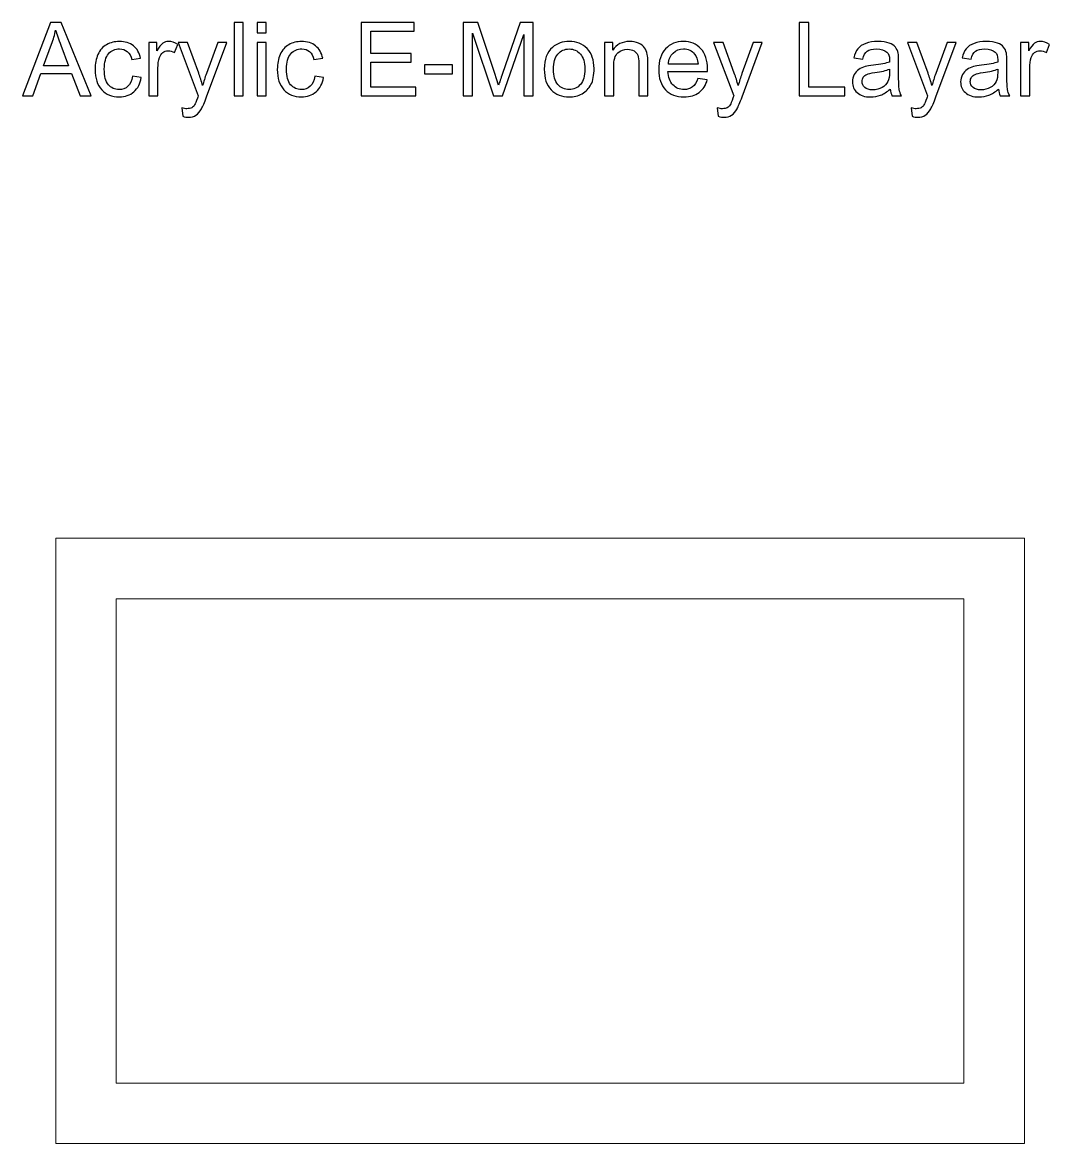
# Model space of a CAD drawing. Header units: centimetres. Extents: x -4.5 to 5, y -10.5 to 12.4.
# Drawn here: x -4.11 to 4.38, y 3.11 to 12.37 of the extents above; entities that cross this region are included whole.
import ezdxf

# ---------------------------------------------------------------- set-up
doc = ezdxf.new("R2010")
doc.units = ezdxf.units.CM
doc.header["$MEASUREMENT"] = 0
doc.layers.add('Layer 1', color=7, linetype='Continuous')

msp = doc.modelspace()

# ---------------------------------------------------------------- linework, layer by layer
at = {"layer": 'Layer 1', "lineweight": 20}
for points in [[(-3.832, 3.10678), (4.168, 3.10678), (4.168, 8.10678), (-3.832, 8.10678), (-3.832, 3.10678)], [(-3.33199, 3.60678), (3.66801, 3.60678), (3.66801, 7.60678), (-3.33199, 7.60678), (-3.33199, 3.60678)]]:
    msp.add_lwpolyline(points, close=True, dxfattribs=at)
at = {"layer": 'Layer 1'}
for points, knots in [([(-4.107, 11.76242), (-4.107, 11.76242), (-3.87445, 12.36864), (-3.87445, 12.36864), (-3.87445, 12.36864), (-3.78625, 12.36864), (-3.78625, 12.36864), (-3.78625, 12.36864), (-3.53945, 11.76242), (-3.53945, 11.76242), (-3.53945, 11.76242), (-3.63075, 11.76242), (-3.63075, 11.76242), (-3.63075, 11.76242), (-3.70088, 11.94615), (-3.70088, 11.94615), (-3.70088, 11.94615), (-3.95615, 11.94615), (-3.95615, 11.94615), (-3.95615, 11.94615), (-4.02191, 11.76242), (-4.02191, 11.76242), (-4.02191, 11.76242), (-4.107, 11.76242), (-4.107, 11.76242)], [0, 0, 0, 0, 0.125, 0.125, 0.125, 0.25, 0.25, 0.25, 0.375, 0.375, 0.375, 0.5, 0.5, 0.5, 0.625, 0.625, 0.625, 0.75, 0.75, 0.75, 0.875, 0.875, 0.875, 1, 1, 1, 1]), ([(-2.35819, 11.76242), (-2.35819, 11.76242), (-2.35819, 12.36864), (-2.35819, 12.36864), (-2.35819, 12.36864), (-2.28369, 12.36864), (-2.28369, 12.36864), (-2.28369, 12.36864), (-2.28369, 11.76242), (-2.28369, 11.76242), (-2.28369, 11.76242), (-2.35819, 11.76242), (-2.35819, 11.76242)], [0, 0, 0, 0, 0.25, 0.25, 0.25, 0.5, 0.5, 0.5, 0.75, 0.75, 0.75, 1, 1, 1, 1]), ([(-2.1684, 12.28397), (-2.1684, 12.28397), (-2.1684, 12.36864), (-2.1684, 12.36864), (-2.1684, 12.36864), (-2.09389, 12.36864), (-2.09389, 12.36864), (-2.09389, 12.36864), (-2.09389, 12.28397), (-2.09389, 12.28397), (-2.09389, 12.28397), (-2.1684, 12.28397), (-2.1684, 12.28397)], [0, 0, 0, 0, 0.25, 0.25, 0.25, 0.5, 0.5, 0.5, 0.75, 0.75, 0.75, 1, 1, 1, 1]), ([(-1.31072, 11.76242), (-1.31072, 11.76242), (-1.31072, 12.36864), (-1.31072, 12.36864), (-1.31072, 12.36864), (-0.87299, 12.36864), (-0.87299, 12.36864), (-0.87299, 12.36864), (-0.87299, 12.29752), (-0.87299, 12.29752), (-0.87299, 12.29752), (-1.23029, 12.29752), (-1.23029, 12.29752), (-1.23029, 12.29752), (-1.23029, 12.11125), (-1.23029, 12.11125), (-1.23029, 12.11125), (-0.89585, 12.11125), (-0.89585, 12.11125), (-0.89585, 12.11125), (-0.89585, 12.04013), (-0.89585, 12.04013), (-0.89585, 12.04013), (-1.23029, 12.04013), (-1.23029, 12.04013), (-1.23029, 12.04013), (-1.23029, 11.83354), (-1.23029, 11.83354), (-1.23029, 11.83354), (-0.8586, 11.83354), (-0.8586, 11.83354), (-0.8586, 11.83354), (-0.8586, 11.76242), (-0.8586, 11.76242), (-0.8586, 11.76242), (-1.31072, 11.76242), (-1.31072, 11.76242)], [0, 0, 0, 0, 0.0833333, 0.0833333, 0.0833333, 0.1666667, 0.1666667, 0.1666667, 0.25, 0.25, 0.25, 0.3333333, 0.3333333, 0.3333333, 0.4166667, 0.4166667, 0.4166667, 0.5, 0.5, 0.5, 0.5833333, 0.5833333, 0.5833333, 0.6666667, 0.6666667, 0.6666667, 0.75, 0.75, 0.75, 0.8333333, 0.8333333, 0.8333333, 0.9166667, 0.9166667, 0.9166667, 1, 1, 1, 1]), ([(-0.46744, 11.76242), (-0.46744, 11.76242), (-0.46744, 12.36864), (-0.46744, 12.36864), (-0.46744, 12.36864), (-0.34721, 12.36864), (-0.34721, 12.36864), (-0.34721, 12.36864), (-0.20384, 11.93952), (-0.20384, 11.93952), (-0.19058, 11.89958), (-0.18098, 11.86966), (-0.17492, 11.84977), (-0.168, 11.87178), (-0.15714, 11.90424), (-0.14246, 11.94699), (-0.14246, 11.94699), (0.00345, 12.36864), (0.00345, 12.36864), (0.00345, 12.36864), (0.11084, 12.36864), (0.11084, 12.36864), (0.11084, 12.36864), (0.11084, 11.76242), (0.11084, 11.76242), (0.11084, 11.76242), (0.03379, 11.76242), (0.03379, 11.76242), (0.03379, 11.76242), (0.03379, 12.26958), (0.03379, 12.26958), (0.03379, 12.26958), (-0.14317, 11.76242), (-0.14317, 11.76242), (-0.14317, 11.76242), (-0.21541, 11.76242), (-0.21541, 11.76242), (-0.21541, 11.76242), (-0.39039, 12.27889), (-0.39039, 12.27889), (-0.39039, 12.27889), (-0.39039, 11.76242), (-0.39039, 11.76242), (-0.39039, 11.76242), (-0.46744, 11.76242), (-0.46744, 11.76242)], [0, 0, 0, 0, 0.0666667, 0.0666667, 0.0666667, 0.1333333, 0.1333333, 0.1333333, 0.2, 0.2, 0.2, 0.2666667, 0.2666667, 0.2666667, 0.3333333, 0.3333333, 0.3333333, 0.4, 0.4, 0.4, 0.4666667, 0.4666667, 0.4666667, 0.5333333, 0.5333333, 0.5333333, 0.6, 0.6, 0.6, 0.6666667, 0.6666667, 0.6666667, 0.7333333, 0.7333333, 0.7333333, 0.8, 0.8, 0.8, 0.8666667, 0.8666667, 0.8666667, 0.9333333, 0.9333333, 0.9333333, 1, 1, 1, 1]), ([(2.30739, 11.76242), (2.30739, 11.76242), (2.30739, 12.36864), (2.30739, 12.36864), (2.30739, 12.36864), (2.38782, 12.36864), (2.38782, 12.36864), (2.38782, 12.36864), (2.38782, 11.83354), (2.38782, 11.83354), (2.38782, 11.83354), (2.68585, 11.83354), (2.68585, 11.83354), (2.68585, 11.83354), (2.68585, 11.76242), (2.68585, 11.76242), (2.68585, 11.76242), (2.30739, 11.76242), (2.30739, 11.76242)], [0, 0, 0, 0, 0.1666667, 0.1666667, 0.1666667, 0.3333333, 0.3333333, 0.3333333, 0.5, 0.5, 0.5, 0.6666667, 0.6666667, 0.6666667, 0.8333333, 0.8333333, 0.8333333, 1, 1, 1, 1]), ([(-3.93259, 12.01134), (-3.93259, 12.01134), (-3.726, 12.01134), (-3.726, 12.01134), (-3.726, 12.01134), (-3.78922, 12.1794), (-3.78922, 12.1794), (-3.80827, 12.23049), (-3.82266, 12.27268), (-3.83268, 12.30598), (-3.841, 12.26647), (-3.85215, 12.22767), (-3.86612, 12.18928), (-3.86612, 12.18928), (-3.93259, 12.01134), (-3.93259, 12.01134)], [0, 0, 0, 0, 0.2, 0.2, 0.2, 0.4, 0.4, 0.4, 0.6, 0.6, 0.6, 0.8, 0.8, 0.8, 1, 1, 1, 1]), ([(-3.1981, 11.92329), (-3.1981, 11.92329), (-3.12529, 11.91313), (-3.12529, 11.91313), (-3.13333, 11.86303), (-3.15365, 11.82394), (-3.18653, 11.79558), (-3.21941, 11.76722), (-3.25991, 11.75311), (-3.30774, 11.75311), (-3.36771, 11.75311), (-3.41598, 11.77272), (-3.45238, 11.81195), (-3.48893, 11.85118), (-3.50713, 11.90734), (-3.50713, 11.98044), (-3.50713, 12.02785), (-3.49923, 12.0692), (-3.48357, 12.10476), (-3.4679, 12.14018), (-3.44406, 12.16685), (-3.41188, 12.18448), (-3.37985, 12.20227), (-3.345, 12.21116), (-3.30718, 12.21116), (-3.25962, 12.21116), (-3.22054, 12.19916), (-3.19034, 12.17503), (-3.16, 12.1509), (-3.14053, 12.11661), (-3.13206, 12.0723), (-3.13206, 12.0723), (-3.20403, 12.06129), (-3.20403, 12.06129), (-3.21094, 12.09079), (-3.22308, 12.11294), (-3.24071, 12.1279), (-3.25821, 12.14272), (-3.27938, 12.15019), (-3.30421, 12.15019), (-3.34175, 12.15019), (-3.37223, 12.13679), (-3.3958, 12.10998), (-3.41922, 12.08303), (-3.43093, 12.04069), (-3.43093, 11.98255), (-3.43093, 11.92357), (-3.41964, 11.88081), (-3.39707, 11.85414), (-3.37435, 11.82747), (-3.34485, 11.81407), (-3.30859, 11.81407), (-3.27924, 11.81407), (-3.25483, 11.82296), (-3.23535, 11.84088), (-3.21574, 11.85866), (-3.20332, 11.88617), (-3.1981, 11.92329)], [0, 0, 0, 0, 0.0526316, 0.0526316, 0.0526316, 0.1052632, 0.1052632, 0.1052632, 0.1578947, 0.1578947, 0.1578947, 0.2105263, 0.2105263, 0.2105263, 0.2631579, 0.2631579, 0.2631579, 0.3157895, 0.3157895, 0.3157895, 0.3684211, 0.3684211, 0.3684211, 0.4210526, 0.4210526, 0.4210526, 0.4736842, 0.4736842, 0.4736842, 0.5263158, 0.5263158, 0.5263158, 0.5789474, 0.5789474, 0.5789474, 0.6315789, 0.6315789, 0.6315789, 0.6842105, 0.6842105, 0.6842105, 0.7368421, 0.7368421, 0.7368421, 0.7894737, 0.7894737, 0.7894737, 0.8421053, 0.8421053, 0.8421053, 0.8947368, 0.8947368, 0.8947368, 0.9473684, 0.9473684, 0.9473684, 1, 1, 1, 1]), ([(-3.06263, 11.76242), (-3.06263, 11.76242), (-3.06263, 12.20184), (-3.06263, 12.20184), (-3.06263, 12.20184), (-2.99574, 12.20184), (-2.99574, 12.20184), (-2.99574, 12.20184), (-2.99574, 12.13453), (-2.99574, 12.13453), (-2.97867, 12.16572), (-2.96286, 12.18632), (-2.94833, 12.1962), (-2.93379, 12.20622), (-2.91785, 12.21116), (-2.90049, 12.21116), (-2.87537, 12.21116), (-2.84983, 12.20325), (-2.82387, 12.18759), (-2.82387, 12.18759), (-2.85039, 12.11887), (-2.85039, 12.11887), (-2.86846, 12.12903), (-2.88652, 12.13411), (-2.90458, 12.13411), (-2.92081, 12.13411), (-2.93534, 12.12917), (-2.94818, 12.11943), (-2.96103, 12.1097), (-2.9702, 12.09615), (-2.9757, 12.07879), (-2.98403, 12.0524), (-2.98812, 12.02348), (-2.98812, 11.99201), (-2.98812, 11.99201), (-2.98812, 11.76242), (-2.98812, 11.76242), (-2.98812, 11.76242), (-3.06263, 11.76242), (-3.06263, 11.76242)], [0, 0, 0, 0, 0.0769231, 0.0769231, 0.0769231, 0.1538462, 0.1538462, 0.1538462, 0.2307692, 0.2307692, 0.2307692, 0.3076923, 0.3076923, 0.3076923, 0.3846154, 0.3846154, 0.3846154, 0.4615385, 0.4615385, 0.4615385, 0.5384615, 0.5384615, 0.5384615, 0.6153846, 0.6153846, 0.6153846, 0.6923077, 0.6923077, 0.6923077, 0.7692308, 0.7692308, 0.7692308, 0.8461538, 0.8461538, 0.8461538, 0.9230769, 0.9230769, 0.9230769, 1, 1, 1, 1]), ([(-2.78323, 11.59351), (-2.78323, 11.59351), (-2.79169, 11.66237), (-2.79169, 11.66237), (-2.77532, 11.658), (-2.76121, 11.65574), (-2.74908, 11.65574), (-2.73243, 11.65574), (-2.71916, 11.65856), (-2.70928, 11.66407), (-2.69927, 11.66957), (-2.69108, 11.67733), (-2.68473, 11.68721), (-2.68007, 11.69469), (-2.67245, 11.71317), (-2.66201, 11.74281), (-2.6606, 11.7469), (-2.65848, 11.75297), (-2.65538, 11.76101), (-2.65538, 11.76101), (-2.82217, 12.20184), (-2.82217, 12.20184), (-2.82217, 12.20184), (-2.74259, 12.20184), (-2.74259, 12.20184), (-2.74259, 12.20184), (-2.65086, 11.94812), (-2.65086, 11.94812), (-2.63887, 11.91609), (-2.62829, 11.88222), (-2.61883, 11.84666), (-2.61022, 11.88011), (-2.60006, 11.91313), (-2.58821, 11.94558), (-2.58821, 11.94558), (-2.49451, 12.20184), (-2.49451, 12.20184), (-2.49451, 12.20184), (-2.42015, 12.20184), (-2.42015, 12.20184), (-2.42015, 12.20184), (-2.58623, 11.7548), (-2.58623, 11.7548), (-2.60416, 11.70668), (-2.61813, 11.67366), (-2.62814, 11.65546), (-2.64141, 11.63105), (-2.65665, 11.61312), (-2.67372, 11.60169), (-2.69094, 11.59026), (-2.7114, 11.58462), (-2.73511, 11.58462), (-2.7495, 11.58462), (-2.76559, 11.58758), (-2.78323, 11.59351)], [0, 0, 0, 0, 0.0555556, 0.0555556, 0.0555556, 0.1111111, 0.1111111, 0.1111111, 0.1666667, 0.1666667, 0.1666667, 0.2222222, 0.2222222, 0.2222222, 0.2777778, 0.2777778, 0.2777778, 0.3333333, 0.3333333, 0.3333333, 0.3888889, 0.3888889, 0.3888889, 0.4444444, 0.4444444, 0.4444444, 0.5, 0.5, 0.5, 0.5555556, 0.5555556, 0.5555556, 0.6111111, 0.6111111, 0.6111111, 0.6666667, 0.6666667, 0.6666667, 0.7222222, 0.7222222, 0.7222222, 0.7777778, 0.7777778, 0.7777778, 0.8333333, 0.8333333, 0.8333333, 0.8888889, 0.8888889, 0.8888889, 0.9444444, 0.9444444, 0.9444444, 1, 1, 1, 1]), ([(-2.1684, 11.76242), (-2.1684, 11.76242), (-2.1684, 12.20184), (-2.1684, 12.20184), (-2.1684, 12.20184), (-2.09389, 12.20184), (-2.09389, 12.20184), (-2.09389, 12.20184), (-2.09389, 11.76242), (-2.09389, 11.76242), (-2.09389, 11.76242), (-2.1684, 11.76242), (-2.1684, 11.76242)], [0, 0, 0, 0, 0.25, 0.25, 0.25, 0.5, 0.5, 0.5, 0.75, 0.75, 0.75, 1, 1, 1, 1]), ([(-1.69328, 11.92329), (-1.69328, 11.92329), (-1.62047, 11.91313), (-1.62047, 11.91313), (-1.62851, 11.86303), (-1.64883, 11.82394), (-1.68171, 11.79558), (-1.71459, 11.76722), (-1.75509, 11.75311), (-1.80292, 11.75311), (-1.86289, 11.75311), (-1.91116, 11.77272), (-1.94756, 11.81195), (-1.98411, 11.85118), (-2.00231, 11.90734), (-2.00231, 11.98044), (-2.00231, 12.02785), (-1.99441, 12.0692), (-1.97875, 12.10476), (-1.96308, 12.14018), (-1.93924, 12.16685), (-1.90706, 12.18448), (-1.87503, 12.20227), (-1.84018, 12.21116), (-1.80236, 12.21116), (-1.7548, 12.21116), (-1.71572, 12.19916), (-1.68552, 12.17503), (-1.65518, 12.1509), (-1.63571, 12.11661), (-1.62724, 12.0723), (-1.62724, 12.0723), (-1.69921, 12.06129), (-1.69921, 12.06129), (-1.70612, 12.09079), (-1.71826, 12.11294), (-1.73589, 12.1279), (-1.75339, 12.14272), (-1.77456, 12.15019), (-1.79939, 12.15019), (-1.83693, 12.15019), (-1.86741, 12.13679), (-1.89098, 12.10998), (-1.9144, 12.08303), (-1.92611, 12.04069), (-1.92611, 11.98255), (-1.92611, 11.92357), (-1.91482, 11.88081), (-1.89225, 11.85414), (-1.86953, 11.82747), (-1.84003, 11.81407), (-1.80377, 11.81407), (-1.77442, 11.81407), (-1.75001, 11.82296), (-1.73053, 11.84088), (-1.71092, 11.85866), (-1.6985, 11.88617), (-1.69328, 11.92329)], [0, 0, 0, 0, 0.0526316, 0.0526316, 0.0526316, 0.1052632, 0.1052632, 0.1052632, 0.1578947, 0.1578947, 0.1578947, 0.2105263, 0.2105263, 0.2105263, 0.2631579, 0.2631579, 0.2631579, 0.3157895, 0.3157895, 0.3157895, 0.3684211, 0.3684211, 0.3684211, 0.4210526, 0.4210526, 0.4210526, 0.4736842, 0.4736842, 0.4736842, 0.5263158, 0.5263158, 0.5263158, 0.5789474, 0.5789474, 0.5789474, 0.6315789, 0.6315789, 0.6315789, 0.6842105, 0.6842105, 0.6842105, 0.7368421, 0.7368421, 0.7368421, 0.7894737, 0.7894737, 0.7894737, 0.8421053, 0.8421053, 0.8421053, 0.8947368, 0.8947368, 0.8947368, 0.9473684, 0.9473684, 0.9473684, 1, 1, 1, 1]), ([(0.20228, 11.98213), (0.20228, 12.06327), (0.22486, 12.12338), (0.27015, 12.16247), (0.30783, 12.19493), (0.35398, 12.21116), (0.4083, 12.21116), (0.46856, 12.21116), (0.51795, 12.1914), (0.55633, 12.15189), (0.59457, 12.11252), (0.61376, 12.05791), (0.61376, 11.98834), (0.61376, 11.9319), (0.6053, 11.88759), (0.58836, 11.85527), (0.57143, 11.82296), (0.54673, 11.79784), (0.51428, 11.77992), (0.48196, 11.762), (0.44654, 11.75311), (0.4083, 11.75311), (0.34678, 11.75311), (0.29711, 11.77272), (0.25915, 11.81209), (0.22119, 11.85146), (0.20228, 11.90819), (0.20228, 11.98213)], [0, 0, 0, 0, 0.1111111, 0.1111111, 0.1111111, 0.2222222, 0.2222222, 0.2222222, 0.3333333, 0.3333333, 0.3333333, 0.4444444, 0.4444444, 0.4444444, 0.5555556, 0.5555556, 0.5555556, 0.6666667, 0.6666667, 0.6666667, 0.7777778, 0.7777778, 0.7777778, 0.8888889, 0.8888889, 0.8888889, 1, 1, 1, 1]), ([(0.27848, 11.98199), (0.27848, 11.92583), (0.29076, 11.88378), (0.31531, 11.85598), (0.34001, 11.82804), (0.37091, 11.81407), (0.4083, 11.81407), (0.44527, 11.81407), (0.47604, 11.82804), (0.50073, 11.85612), (0.52528, 11.8842), (0.53756, 11.92696), (0.53756, 11.98439), (0.53756, 12.03858), (0.52514, 12.07964), (0.50045, 12.10744), (0.47575, 12.13538), (0.44499, 12.14935), (0.4083, 12.14935), (0.37091, 12.14935), (0.34001, 12.13552), (0.31531, 12.10772), (0.29076, 12.07992), (0.27848, 12.03801), (0.27848, 11.98199)], [0, 0, 0, 0, 0.125, 0.125, 0.125, 0.25, 0.25, 0.25, 0.375, 0.375, 0.375, 0.5, 0.5, 0.5, 0.625, 0.625, 0.625, 0.75, 0.75, 0.75, 0.875, 0.875, 0.875, 1, 1, 1, 1]), ([(0.70111, 11.76242), (0.70111, 11.76242), (0.70111, 12.20184), (0.70111, 12.20184), (0.70111, 12.20184), (0.768, 12.20184), (0.768, 12.20184), (0.768, 12.20184), (0.768, 12.13947), (0.768, 12.13947), (0.80017, 12.18731), (0.84674, 12.21116), (0.90756, 12.21116), (0.93409, 12.21116), (0.95836, 12.20636), (0.98051, 12.1969), (1.00267, 12.18745), (1.01932, 12.17489), (1.03032, 12.15951), (1.04133, 12.14413), (1.04909, 12.12578), (1.05347, 12.10462), (1.05615, 12.09079), (1.05756, 12.06666), (1.05756, 12.03223), (1.05756, 12.03223), (1.05756, 11.76242), (1.05756, 11.76242), (1.05756, 11.76242), (0.98305, 11.76242), (0.98305, 11.76242), (0.98305, 11.76242), (0.98305, 12.0294), (0.98305, 12.0294), (0.98305, 12.05974), (0.98023, 12.08246), (0.97444, 12.09742), (0.96866, 12.11238), (0.95836, 12.12437), (0.94368, 12.1334), (0.92901, 12.14229), (0.91165, 12.14681), (0.89189, 12.14681), (0.86028, 12.14681), (0.83305, 12.13679), (0.81005, 12.11661), (0.78705, 12.09657), (0.77562, 12.05833), (0.77562, 12.00217), (0.77562, 12.00217), (0.77562, 11.76242), (0.77562, 11.76242), (0.77562, 11.76242), (0.70111, 11.76242), (0.70111, 11.76242)], [0, 0, 0, 0, 0.0555556, 0.0555556, 0.0555556, 0.1111111, 0.1111111, 0.1111111, 0.1666667, 0.1666667, 0.1666667, 0.2222222, 0.2222222, 0.2222222, 0.2777778, 0.2777778, 0.2777778, 0.3333333, 0.3333333, 0.3333333, 0.3888889, 0.3888889, 0.3888889, 0.4444444, 0.4444444, 0.4444444, 0.5, 0.5, 0.5, 0.5555556, 0.5555556, 0.5555556, 0.6111111, 0.6111111, 0.6111111, 0.6666667, 0.6666667, 0.6666667, 0.7222222, 0.7222222, 0.7222222, 0.7777778, 0.7777778, 0.7777778, 0.8333333, 0.8333333, 0.8333333, 0.8888889, 0.8888889, 0.8888889, 0.9444444, 0.9444444, 0.9444444, 1, 1, 1, 1]), ([(1.47172, 11.90466), (1.47172, 11.90466), (1.54877, 11.8945), (1.54877, 11.8945), (1.53677, 11.84977), (1.51434, 11.81491), (1.4816, 11.79022), (1.44886, 11.76552), (1.40709, 11.75311), (1.35615, 11.75311), (1.29209, 11.75311), (1.24129, 11.77286), (1.20375, 11.81237), (1.16621, 11.85174), (1.14745, 11.9072), (1.14745, 11.97846), (1.14745, 12.05212), (1.16636, 12.10941), (1.20431, 12.15005), (1.24227, 12.19084), (1.29152, 12.21116), (1.35206, 12.21116), (1.41062, 12.21116), (1.45846, 12.19126), (1.49557, 12.15132), (1.53268, 12.11139), (1.55131, 12.05523), (1.55131, 11.98284), (1.55131, 11.97846), (1.55117, 11.97183), (1.55089, 11.96308), (1.55089, 11.96308), (1.22365, 11.96308), (1.22365, 11.96308), (1.22647, 11.91496), (1.24002, 11.87799), (1.26457, 11.85245), (1.28898, 11.82691), (1.3196, 11.81407), (1.35615, 11.81407), (1.38339, 11.81407), (1.40667, 11.82126), (1.42586, 11.83566), (1.44519, 11.85005), (1.46043, 11.87305), (1.47172, 11.90466)], [0, 0, 0, 0, 0.0666667, 0.0666667, 0.0666667, 0.1333333, 0.1333333, 0.1333333, 0.2, 0.2, 0.2, 0.2666667, 0.2666667, 0.2666667, 0.3333333, 0.3333333, 0.3333333, 0.4, 0.4, 0.4, 0.4666667, 0.4666667, 0.4666667, 0.5333333, 0.5333333, 0.5333333, 0.6, 0.6, 0.6, 0.6666667, 0.6666667, 0.6666667, 0.7333333, 0.7333333, 0.7333333, 0.8, 0.8, 0.8, 0.8666667, 0.8666667, 0.8666667, 0.9333333, 0.9333333, 0.9333333, 1, 1, 1, 1]), ([(1.22788, 12.02404), (1.22788, 12.02404), (1.47257, 12.02404), (1.47257, 12.02404), (1.46932, 12.06101), (1.45987, 12.08867), (1.44449, 12.10716), (1.42092, 12.1358), (1.39016, 12.15019), (1.35248, 12.15019), (1.31833, 12.15019), (1.28969, 12.13876), (1.2664, 12.1159), (1.24326, 12.09304), (1.23042, 12.06242), (1.22788, 12.02404)], [0, 0, 0, 0, 0.2, 0.2, 0.2, 0.4, 0.4, 0.4, 0.6, 0.6, 0.6, 0.8, 0.8, 0.8, 1, 1, 1, 1]), ([(1.6395, 11.59351), (1.6395, 11.59351), (1.63104, 11.66237), (1.63104, 11.66237), (1.64741, 11.658), (1.66152, 11.65574), (1.67365, 11.65574), (1.6903, 11.65574), (1.70357, 11.65856), (1.71345, 11.66407), (1.72346, 11.66957), (1.73165, 11.67733), (1.738, 11.68721), (1.74266, 11.69469), (1.75028, 11.71317), (1.76072, 11.74281), (1.76213, 11.7469), (1.76425, 11.75297), (1.76735, 11.76101), (1.76735, 11.76101), (1.60056, 12.20184), (1.60056, 12.20184), (1.60056, 12.20184), (1.68014, 12.20184), (1.68014, 12.20184), (1.68014, 12.20184), (1.77187, 11.94812), (1.77187, 11.94812), (1.78386, 11.91609), (1.79444, 11.88222), (1.8039, 11.84666), (1.81251, 11.88011), (1.82267, 11.91313), (1.83452, 11.94558), (1.83452, 11.94558), (1.92822, 12.20184), (1.92822, 12.20184), (1.92822, 12.20184), (2.00258, 12.20184), (2.00258, 12.20184), (2.00258, 12.20184), (1.8365, 11.7548), (1.8365, 11.7548), (1.81857, 11.70668), (1.8046, 11.67366), (1.79459, 11.65546), (1.78132, 11.63105), (1.76608, 11.61312), (1.74901, 11.60169), (1.73179, 11.59026), (1.71133, 11.58462), (1.68762, 11.58462), (1.67323, 11.58462), (1.65714, 11.58758), (1.6395, 11.59351)], [0, 0, 0, 0, 0.0555556, 0.0555556, 0.0555556, 0.1111111, 0.1111111, 0.1111111, 0.1666667, 0.1666667, 0.1666667, 0.2222222, 0.2222222, 0.2222222, 0.2777778, 0.2777778, 0.2777778, 0.3333333, 0.3333333, 0.3333333, 0.3888889, 0.3888889, 0.3888889, 0.4444444, 0.4444444, 0.4444444, 0.5, 0.5, 0.5, 0.5555556, 0.5555556, 0.5555556, 0.6111111, 0.6111111, 0.6111111, 0.6666667, 0.6666667, 0.6666667, 0.7222222, 0.7222222, 0.7222222, 0.7777778, 0.7777778, 0.7777778, 0.8333333, 0.8333333, 0.8333333, 0.8888889, 0.8888889, 0.8888889, 0.9444444, 0.9444444, 0.9444444, 1, 1, 1, 1]), ([(3.05937, 11.81745), (3.03171, 11.79389), (3.00504, 11.77738), (2.9795, 11.76764), (2.95396, 11.7579), (2.92659, 11.75311), (2.89723, 11.75311), (2.84897, 11.75311), (2.81186, 11.76482), (2.7859, 11.78838), (2.75993, 11.81181), (2.74695, 11.84187), (2.74695, 11.87841), (2.74695, 11.89986), (2.75189, 11.91948), (2.76163, 11.93726), (2.7715, 11.95504), (2.78434, 11.96915), (2.80015, 11.97987), (2.81609, 11.9906), (2.83387, 11.99878), (2.85377, 12.00429), (2.86845, 12.0081), (2.8906, 12.01176), (2.92009, 12.01543), (2.98021, 12.02249), (3.02466, 12.0311), (3.05302, 12.04097), (3.0533, 12.05113), (3.05344, 12.05763), (3.05344, 12.06031), (3.05344, 12.0905), (3.04639, 12.11181), (3.03228, 12.12423), (3.01323, 12.14102), (2.98486, 12.14935), (2.94733, 12.14935), (2.91219, 12.14935), (2.88623, 12.14314), (2.86958, 12.13086), (2.85278, 12.11859), (2.84051, 12.09685), (2.83246, 12.06553), (2.83246, 12.06553), (2.75965, 12.07569), (2.75965, 12.07569), (2.76628, 12.10687), (2.77715, 12.13213), (2.79239, 12.15132), (2.80763, 12.17051), (2.82964, 12.18519), (2.85843, 12.19563), (2.88707, 12.20593), (2.92052, 12.21116), (2.95834, 12.21116), (2.99587, 12.21116), (3.02649, 12.20678), (3.05006, 12.19789), (3.07348, 12.189), (3.09084, 12.17799), (3.10185, 12.16459), (3.11285, 12.15118), (3.12061, 12.13425), (3.12513, 12.11379), (3.12753, 12.10109), (3.1288, 12.07823), (3.1288, 12.04535), (3.1288, 12.04535), (3.1288, 11.94657), (3.1288, 11.94657), (3.1288, 11.87757), (3.13035, 11.83396), (3.13345, 11.81548), (3.13642, 11.79699), (3.14263, 11.77935), (3.15166, 11.76242), (3.15166, 11.76242), (3.07376, 11.76242), (3.07376, 11.76242), (3.06629, 11.77808), (3.06149, 11.79643), (3.05937, 11.81745)], [0, 0, 0, 0, 0.037037, 0.037037, 0.037037, 0.0740741, 0.0740741, 0.0740741, 0.1111111, 0.1111111, 0.1111111, 0.1481481, 0.1481481, 0.1481481, 0.1851852, 0.1851852, 0.1851852, 0.2222222, 0.2222222, 0.2222222, 0.2592593, 0.2592593, 0.2592593, 0.2962963, 0.2962963, 0.2962963, 0.3333333, 0.3333333, 0.3333333, 0.3703704, 0.3703704, 0.3703704, 0.4074074, 0.4074074, 0.4074074, 0.4444444, 0.4444444, 0.4444444, 0.4814815, 0.4814815, 0.4814815, 0.5185185, 0.5185185, 0.5185185, 0.5555556, 0.5555556, 0.5555556, 0.5925926, 0.5925926, 0.5925926, 0.6296296, 0.6296296, 0.6296296, 0.6666667, 0.6666667, 0.6666667, 0.7037037, 0.7037037, 0.7037037, 0.7407407, 0.7407407, 0.7407407, 0.7777778, 0.7777778, 0.7777778, 0.8148148, 0.8148148, 0.8148148, 0.8518519, 0.8518519, 0.8518519, 0.8888889, 0.8888889, 0.8888889, 0.9259259, 0.9259259, 0.9259259, 0.962963, 0.962963, 0.962963, 1, 1, 1, 1]), ([(3.23985, 11.59351), (3.23985, 11.59351), (3.23139, 11.66237), (3.23139, 11.66237), (3.24776, 11.658), (3.26187, 11.65574), (3.274, 11.65574), (3.29065, 11.65574), (3.30392, 11.65856), (3.3138, 11.66407), (3.32381, 11.66957), (3.332, 11.67733), (3.33835, 11.68721), (3.34301, 11.69469), (3.35063, 11.71317), (3.36107, 11.74281), (3.36248, 11.7469), (3.3646, 11.75297), (3.3677, 11.76101), (3.3677, 11.76101), (3.20091, 12.20184), (3.20091, 12.20184), (3.20091, 12.20184), (3.28049, 12.20184), (3.28049, 12.20184), (3.28049, 12.20184), (3.37222, 11.94812), (3.37222, 11.94812), (3.38421, 11.91609), (3.39479, 11.88222), (3.40425, 11.84666), (3.41286, 11.88011), (3.42302, 11.91313), (3.43487, 11.94558), (3.43487, 11.94558), (3.52857, 12.20184), (3.52857, 12.20184), (3.52857, 12.20184), (3.60293, 12.20184), (3.60293, 12.20184), (3.60293, 12.20184), (3.43685, 11.7548), (3.43685, 11.7548), (3.41892, 11.70668), (3.40495, 11.67366), (3.39494, 11.65546), (3.38167, 11.63105), (3.36643, 11.61312), (3.34936, 11.60169), (3.33214, 11.59026), (3.31168, 11.58462), (3.28797, 11.58462), (3.27358, 11.58462), (3.25749, 11.58758), (3.23985, 11.59351)], [0, 0, 0, 0, 0.0555556, 0.0555556, 0.0555556, 0.1111111, 0.1111111, 0.1111111, 0.1666667, 0.1666667, 0.1666667, 0.2222222, 0.2222222, 0.2222222, 0.2777778, 0.2777778, 0.2777778, 0.3333333, 0.3333333, 0.3333333, 0.3888889, 0.3888889, 0.3888889, 0.4444444, 0.4444444, 0.4444444, 0.5, 0.5, 0.5, 0.5555556, 0.5555556, 0.5555556, 0.6111111, 0.6111111, 0.6111111, 0.6666667, 0.6666667, 0.6666667, 0.7222222, 0.7222222, 0.7222222, 0.7777778, 0.7777778, 0.7777778, 0.8333333, 0.8333333, 0.8333333, 0.8888889, 0.8888889, 0.8888889, 0.9444444, 0.9444444, 0.9444444, 1, 1, 1, 1]), ([(3.9536, 11.81745), (3.92594, 11.79389), (3.89927, 11.77738), (3.87373, 11.76764), (3.84819, 11.7579), (3.82082, 11.75311), (3.79146, 11.75311), (3.7432, 11.75311), (3.70609, 11.76482), (3.68013, 11.78838), (3.65416, 11.81181), (3.64118, 11.84187), (3.64118, 11.87841), (3.64118, 11.89986), (3.64612, 11.91948), (3.65586, 11.93726), (3.66573, 11.95504), (3.67857, 11.96915), (3.69438, 11.97987), (3.71032, 11.9906), (3.7281, 11.99878), (3.748, 12.00429), (3.76268, 12.0081), (3.78483, 12.01176), (3.81432, 12.01543), (3.87444, 12.02249), (3.91889, 12.0311), (3.94725, 12.04097), (3.94753, 12.05113), (3.94767, 12.05763), (3.94767, 12.06031), (3.94767, 12.0905), (3.94062, 12.11181), (3.92651, 12.12423), (3.90746, 12.14102), (3.87909, 12.14935), (3.84156, 12.14935), (3.80642, 12.14935), (3.78046, 12.14314), (3.76381, 12.13086), (3.74701, 12.11859), (3.73474, 12.09685), (3.72669, 12.06553), (3.72669, 12.06553), (3.65388, 12.07569), (3.65388, 12.07569), (3.66051, 12.10687), (3.67138, 12.13213), (3.68662, 12.15132), (3.70186, 12.17051), (3.72387, 12.18519), (3.75266, 12.19563), (3.7813, 12.20593), (3.81475, 12.21116), (3.85257, 12.21116), (3.8901, 12.21116), (3.92072, 12.20678), (3.94429, 12.19789), (3.96771, 12.189), (3.98507, 12.17799), (3.99608, 12.16459), (4.00708, 12.15118), (4.01484, 12.13425), (4.01936, 12.11379), (4.02176, 12.10109), (4.02303, 12.07823), (4.02303, 12.04535), (4.02303, 12.04535), (4.02303, 11.94657), (4.02303, 11.94657), (4.02303, 11.87757), (4.02458, 11.83396), (4.02768, 11.81548), (4.03065, 11.79699), (4.03686, 11.77935), (4.04589, 11.76242), (4.04589, 11.76242), (3.96799, 11.76242), (3.96799, 11.76242), (3.96052, 11.77808), (3.95572, 11.79643), (3.9536, 11.81745)], [0, 0, 0, 0, 0.037037, 0.037037, 0.037037, 0.0740741, 0.0740741, 0.0740741, 0.1111111, 0.1111111, 0.1111111, 0.1481481, 0.1481481, 0.1481481, 0.1851852, 0.1851852, 0.1851852, 0.2222222, 0.2222222, 0.2222222, 0.2592593, 0.2592593, 0.2592593, 0.2962963, 0.2962963, 0.2962963, 0.3333333, 0.3333333, 0.3333333, 0.3703704, 0.3703704, 0.3703704, 0.4074074, 0.4074074, 0.4074074, 0.4444444, 0.4444444, 0.4444444, 0.4814815, 0.4814815, 0.4814815, 0.5185185, 0.5185185, 0.5185185, 0.5555556, 0.5555556, 0.5555556, 0.5925926, 0.5925926, 0.5925926, 0.6296296, 0.6296296, 0.6296296, 0.6666667, 0.6666667, 0.6666667, 0.7037037, 0.7037037, 0.7037037, 0.7407407, 0.7407407, 0.7407407, 0.7777778, 0.7777778, 0.7777778, 0.8148148, 0.8148148, 0.8148148, 0.8518519, 0.8518519, 0.8518519, 0.8888889, 0.8888889, 0.8888889, 0.9259259, 0.9259259, 0.9259259, 0.962963, 0.962963, 0.962963, 1, 1, 1, 1]), ([(4.13662, 11.76242), (4.13662, 11.76242), (4.13662, 12.20184), (4.13662, 12.20184), (4.13662, 12.20184), (4.20351, 12.20184), (4.20351, 12.20184), (4.20351, 12.20184), (4.20351, 12.13453), (4.20351, 12.13453), (4.22058, 12.16572), (4.23639, 12.18632), (4.25092, 12.1962), (4.26546, 12.20622), (4.2814, 12.21116), (4.29876, 12.21116), (4.32388, 12.21116), (4.34942, 12.20325), (4.37538, 12.18759), (4.37538, 12.18759), (4.34886, 12.11887), (4.34886, 12.11887), (4.33079, 12.12903), (4.31273, 12.13411), (4.29467, 12.13411), (4.27844, 12.13411), (4.26391, 12.12917), (4.25107, 12.11943), (4.23822, 12.1097), (4.22905, 12.09615), (4.22355, 12.07879), (4.21522, 12.0524), (4.21113, 12.02348), (4.21113, 11.99201), (4.21113, 11.99201), (4.21113, 11.76242), (4.21113, 11.76242), (4.21113, 11.76242), (4.13662, 11.76242), (4.13662, 11.76242)], [0, 0, 0, 0, 0.0769231, 0.0769231, 0.0769231, 0.1538462, 0.1538462, 0.1538462, 0.2307692, 0.2307692, 0.2307692, 0.3076923, 0.3076923, 0.3076923, 0.3846154, 0.3846154, 0.3846154, 0.4615385, 0.4615385, 0.4615385, 0.5384615, 0.5384615, 0.5384615, 0.6153846, 0.6153846, 0.6153846, 0.6923077, 0.6923077, 0.6923077, 0.7692308, 0.7692308, 0.7692308, 0.8461538, 0.8461538, 0.8461538, 0.9230769, 0.9230769, 0.9230769, 1, 1, 1, 1]), ([(-0.78663, 11.94445), (-0.78663, 11.94445), (-0.78663, 12.01896), (-0.78663, 12.01896), (-0.78663, 12.01896), (-0.55634, 12.01896), (-0.55634, 12.01896), (-0.55634, 12.01896), (-0.55634, 11.94445), (-0.55634, 11.94445), (-0.55634, 11.94445), (-0.78663, 11.94445), (-0.78663, 11.94445)], [0, 0, 0, 0, 0.25, 0.25, 0.25, 0.5, 0.5, 0.5, 0.75, 0.75, 0.75, 1, 1, 1, 1]), ([(3.05344, 11.98255), (3.02635, 11.97155), (2.98571, 11.96223), (2.93152, 11.95461), (2.90076, 11.95024), (2.87903, 11.9453), (2.86633, 11.9398), (2.85363, 11.93429), (2.84389, 11.92625), (2.83698, 11.91581), (2.83006, 11.90523), (2.82654, 11.89351), (2.82654, 11.88053), (2.82654, 11.86092), (2.83402, 11.84441), (2.84911, 11.83128), (2.86421, 11.81816), (2.88623, 11.81153), (2.91516, 11.81153), (2.9438, 11.81153), (2.96934, 11.81774), (2.99178, 11.83029), (3.01407, 11.84271), (3.03058, 11.85979), (3.04103, 11.88138), (3.04907, 11.89817), (3.05302, 11.92286), (3.05302, 11.95546), (3.05302, 11.95546), (3.05344, 11.98255), (3.05344, 11.98255)], [0, 0, 0, 0, 0.1, 0.1, 0.1, 0.2, 0.2, 0.2, 0.3, 0.3, 0.3, 0.4, 0.4, 0.4, 0.5, 0.5, 0.5, 0.6, 0.6, 0.6, 0.7, 0.7, 0.7, 0.8, 0.8, 0.8, 0.9, 0.9, 0.9, 1, 1, 1, 1]), ([(3.94767, 11.98255), (3.92058, 11.97155), (3.87994, 11.96223), (3.82575, 11.95461), (3.79499, 11.95024), (3.77326, 11.9453), (3.76056, 11.9398), (3.74786, 11.93429), (3.73812, 11.92625), (3.73121, 11.91581), (3.72429, 11.90523), (3.72077, 11.89351), (3.72077, 11.88053), (3.72077, 11.86092), (3.72825, 11.84441), (3.74334, 11.83128), (3.75844, 11.81816), (3.78046, 11.81153), (3.80939, 11.81153), (3.83803, 11.81153), (3.86357, 11.81774), (3.88601, 11.83029), (3.9083, 11.84271), (3.92481, 11.85979), (3.93526, 11.88138), (3.9433, 11.89817), (3.94725, 11.92286), (3.94725, 11.95546), (3.94725, 11.95546), (3.94767, 11.98255), (3.94767, 11.98255)], [0, 0, 0, 0, 0.1, 0.1, 0.1, 0.2, 0.2, 0.2, 0.3, 0.3, 0.3, 0.4, 0.4, 0.4, 0.5, 0.5, 0.5, 0.6, 0.6, 0.6, 0.7, 0.7, 0.7, 0.8, 0.8, 0.8, 0.9, 0.9, 0.9, 1, 1, 1, 1])]:
    msp.add_open_spline(points, degree=3, knots=knots, dxfattribs=at)

doc.saveas('drawing.dxf')
